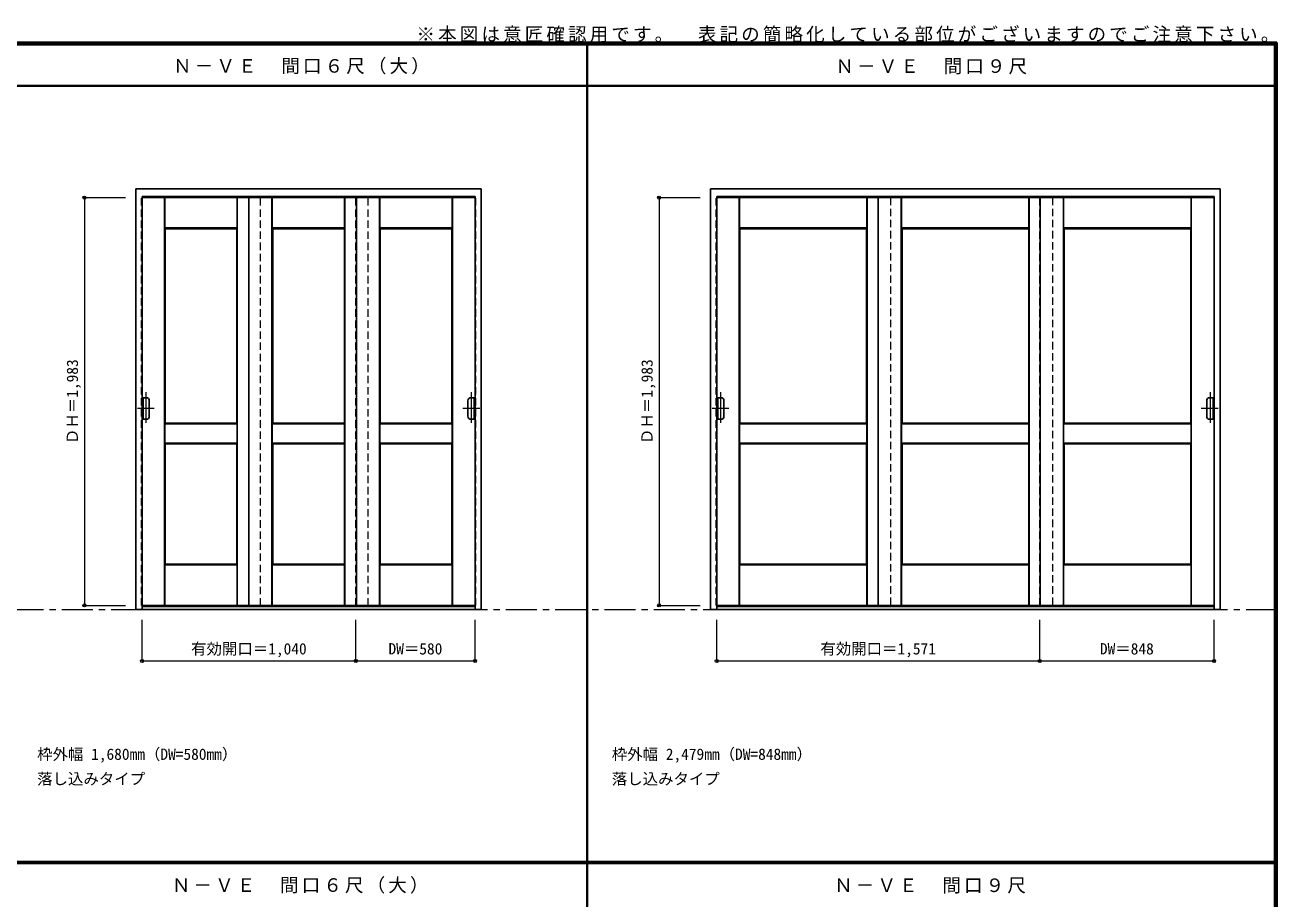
# Model space of a CAD drawing. Units: millimetres, scale not verified. Extents: x -6000 to 5700, y -4307 to 4260.
# Drawn here: x -389 to 5700, y 10 to 4260 of the extents above; entities that cross this region are included whole.
import ezdxf
from ezdxf.enums import TextEntityAlignment as Align

# ---------------------------------------------------------------- set-up
doc = ezdxf.new("R2010")
doc.units = ezdxf.units.MM
doc.header["$LTSCALE"] = 30
doc.header["$PDMODE"] = 32
doc.header["$PDSIZE"] = 15
doc.linetypes.add('CHAIN1', pattern=[8, 5, -1, 1, -1])
doc.linetypes.add('DASHED1', pattern=[1.8, 1.2, -0.6])
for name, color, linetype, lineweight in [('0-1_通り芯', 4, 'CHAIN1', 9), ('0-2_扉', 4, 'DASHED1', 9), ('0-3_仕上げ', 7, 'Continuous', 18), ('0-4_枠', 3, 'Continuous', 25), ('0-6_引手', 3, 'Continuous', 25), ('0-B_寸法', 7, 'Continuous', 9), ('F-1_枠', 6, 'Continuous', 40)]:
    doc.layers.add(name, color=color, linetype=linetype, lineweight=lineweight)
doc.layers.add('0-A_文字', color=7, linetype='Continuous')
doc.styles.add('ＭＳ ゴシック', font='')
doc.styles.get('ＭＳ ゴシック').set_extended_font_data('MS Gothic')

msp = doc.modelspace()

# ---------------------------------------------------------------- linework, layer by layer
at = {"layer": '0-1_通り芯'}
for p, q in [((198.75, 2475.5), (198.75, 2315.5)), ((1781.25, 2475.5), (1781.25, 2315.5)), ((2993.75, 2475.5), (2993.75, 2315.5)), ((5375.25, 2475.5), (5375.25, 2315.5)), ((239.75, 2395.5), (157.75, 2395.5)), ((1822.25, 2395.5), (1740.25, 2395.5)), ((3034.75, 2395.5), (2952.75, 2395.5)), ((5413.25, 2395.5), (5331.25, 2395.5))]:
    msp.add_line(p, q, dxfattribs=at)
at = {"layer": '0-1_通り芯', "color": 7, "lineweight": 18}
msp.add_line((-5490, 1418), (5690, 1418), dxfattribs=at)
at = {"layer": '0-2_扉'}
for p, q in [((177, 3421), (180, 3421)), ((177, 1438), (177, 3421)), ((757, 1438), (757, 3421)), ((1220, 1438), (1220, 3421)), ((1280, 1438), (1280, 3421)), ((1803, 3421), (1800, 3421)), ((1803, 1438), (1803, 3421)), ((3820, 3421), (3820, 1438)), ((4546, 1438), (4546, 3421)), ((4608.5, 3421), (4608.5, 1438)), ((177, 1438), (180, 1438)), ((1803, 1438), (1800, 1438)), ((2972, 1438), (2975, 1438)), ((5397, 1438), (5394, 1438))]:
    msp.add_line(p, q, dxfattribs=at)
at = {"layer": '0-2_扉', "color": 3, "linetype": 'Continuous', "lineweight": 25}
for p, q in [((180, 3421), (1800, 3421)), ((700, 1438), (700, 3421)), ((1223, 3421), (1223, 1438)), ((2975, 3421), (5394, 3421)), ((3760.5, 3421), (3760.5, 1438)), ((4549, 3421), (4549, 1438)), ((180, 1438), (1800, 1438)), ((2975, 1438), (5394, 1438))]:
    msp.add_line(p, q, dxfattribs=at)
at = {"layer": '0-2_扉'}
for points in [[(2972, 1438), (2972, 3421), (2975, 3421)], [(5397, 1438), (5397, 3421), (5394, 3421)]]:
    msp.add_lwpolyline(points, dxfattribs=at)
at = {"layer": '0-3_仕上げ'}
for p, q in [((289, 1438), (289, 3421)), ((290.5, 3272.5), (290.5, 3421)), ((292, 3274), (292, 3421)), ((642, 3274), (642, 3421)), ((643.5, 3272.5), (643.5, 3421)), ((645, 1438), (645, 3421)), ((812, 1438), (812, 3421)), ((813.5, 3272.5), (813.5, 3421)), ((815, 3274), (815, 3421)), ((1165, 3274), (1165, 3421)), ((1166.5, 3272.5), (1166.5, 3421)), ((1168, 1438), (1168, 3421)), ((1335, 1438), (1335, 3421)), ((1336.5, 3272.5), (1336.5, 3421)), ((1338, 3274), (1338, 3421)), ((1688, 3274), (1688, 3421)), ((1689.5, 3272.5), (1689.5, 3421)), ((1691, 1438), (1691, 3421)), ((3084, 1438), (3084, 3421)), ((3085.5, 3272.5), (3085.5, 3421)), ((3087, 3274), (3087, 3421)), ((3705, 3274), (3705, 3421)), ((3706.5, 3272.5), (3706.5, 3421)), ((3708, 1438), (3708, 3421)), ((3872.5, 1438), (3872.5, 3421)), ((3874, 3272.5), (3874, 3421)), ((3875.5, 3274), (3875.5, 3421)), ((4493.5, 3274), (4493.5, 3421)), ((4495, 3272.5), (4495, 3421)), ((4496.5, 1438), (4496.5, 3421)), ((4661, 1438), (4661, 3421)), ((4662.5, 3272.5), (4662.5, 3421)), ((4664, 3274), (4664, 3421)), ((5282, 3274), (5282, 3421)), ((5283.5, 3272.5), (5283.5, 3421)), ((5285, 1438), (5285, 3421)), ((292, 3274), (290.5, 3272.5)), ((293, 3270), (290.5, 3272.5)), ((642, 3274), (292, 3274)), ((643.5, 3272.5), (641, 3270)), ((642, 3274), (643.5, 3272.5)), ((815, 3274), (813.5, 3272.5)), ((816, 3270), (813.5, 3272.5)), ((1165, 3274), (815, 3274)), ((1166.5, 3272.5), (1164, 3270)), ((1165, 3274), (1166.5, 3272.5)), ((1338, 3274), (1336.5, 3272.5)), ((1339, 3270), (1336.5, 3272.5)), ((1688, 3274), (1338, 3274)), ((1689.5, 3272.5), (1687, 3270)), ((1688, 3274), (1689.5, 3272.5)), ((3087, 3274), (3085.5, 3272.5)), ((3088, 3270), (3085.5, 3272.5)), ((3705, 3274), (3087, 3274)), ((3706.5, 3272.5), (3704, 3270)), ((3705, 3274), (3706.5, 3272.5)), ((3875.5, 3274), (3874, 3272.5)), ((3876.5, 3270), (3874, 3272.5)), ((4493.5, 3274), (3875.5, 3274)), ((4495, 3272.5), (4492.5, 3270)), ((4493.5, 3274), (4495, 3272.5)), ((4664, 3274), (4662.5, 3272.5)), ((4665, 3270), (4662.5, 3272.5)), ((5282, 3274), (4664, 3274)), ((5283.5, 3272.5), (5281, 3270)), ((5282, 3274), (5283.5, 3272.5)), ((290.5, 2321.5), (293, 2324)), ((292, 2320), (290.5, 2321.5)), ((292, 2228), (292, 2320)), ((642, 2320), (292, 2320)), ((641, 2324), (643.5, 2321.5)), ((642, 2320), (643.5, 2321.5)), ((642, 2228), (642, 2320)), ((643.5, 2226.5), (643.5, 2321.5)), ((813.5, 2321.5), (816, 2324)), ((815, 2320), (813.5, 2321.5)), ((815, 2228), (815, 2320)), ((1165, 2320), (815, 2320)), ((1164, 2324), (1166.5, 2321.5)), ((1165, 2320), (1166.5, 2321.5)), ((1165, 2228), (1165, 2320)), ((1166.5, 2226.5), (1166.5, 2321.5)), ((1336.5, 2321.5), (1339, 2324)), ((1338, 2320), (1336.5, 2321.5)), ((1338, 2228), (1338, 2320)), ((1688, 2320), (1338, 2320)), ((1687, 2324), (1689.5, 2321.5)), ((1688, 2320), (1689.5, 2321.5)), ((1688, 2228), (1688, 2320)), ((1689.5, 2226.5), (1689.5, 2321.5)), ((3085.5, 2321.5), (3088, 2324)), ((3087, 2320), (3085.5, 2321.5)), ((3087, 2228), (3087, 2320)), ((3705, 2320), (3087, 2320)), ((3704, 2324), (3706.5, 2321.5)), ((3705, 2320), (3706.5, 2321.5)), ((3705, 2228), (3705, 2320)), ((3706.5, 2226.5), (3706.5, 2321.5)), ((3874, 2321.5), (3876.5, 2324)), ((3875.5, 2320), (3874, 2321.5)), ((3875.5, 2228), (3875.5, 2320)), ((4493.5, 2320), (3875.5, 2320)), ((4492.5, 2324), (4495, 2321.5)), ((4493.5, 2320), (4495, 2321.5)), ((4493.5, 2228), (4493.5, 2320)), ((4495, 2226.5), (4495, 2321.5)), ((4662.5, 2321.5), (4665, 2324)), ((4664, 2320), (4662.5, 2321.5)), ((4664, 2228), (4664, 2320)), ((5282, 2320), (4664, 2320)), ((5281, 2324), (5283.5, 2321.5)), ((5282, 2320), (5283.5, 2321.5)), ((5282, 2228), (5282, 2320)), ((5283.5, 2226.5), (5283.5, 2321.5)), ((292, 2228), (290.5, 2226.5)), ((292, 2228), (642, 2228)), ((643.5, 2226.5), (641, 2224)), ((642, 2228), (643.5, 2226.5)), ((815, 2228), (813.5, 2226.5)), ((815, 2228), (1165, 2228)), ((1166.5, 2226.5), (1164, 2224)), ((1165, 2228), (1166.5, 2226.5)), ((1338, 2228), (1336.5, 2226.5)), ((1338, 2228), (1688, 2228)), ((1689.5, 2226.5), (1687, 2224)), ((1688, 2228), (1689.5, 2226.5)), ((3087, 2228), (3085.5, 2226.5)), ((3087, 2228), (3705, 2228)), ((3706.5, 2226.5), (3704, 2224)), ((3705, 2228), (3706.5, 2226.5)), ((3875.5, 2228), (3874, 2226.5)), ((3875.5, 2228), (4493.5, 2228)), ((4495, 2226.5), (4492.5, 2224)), ((4493.5, 2228), (4495, 2226.5)), ((4664, 2228), (4662.5, 2226.5)), ((4664, 2228), (5282, 2228)), ((5283.5, 2226.5), (5281, 2224)), ((5282, 2228), (5283.5, 2226.5)), ((292, 1634), (290.5, 1635.5)), ((292, 1438), (292, 1634)), ((642, 1634), (292, 1634)), ((641, 1638), (643.5, 1635.5)), ((642, 1634), (643.5, 1635.5)), ((642, 1438), (642, 1634)), ((643.5, 1438), (643.5, 1635.5)), ((815, 1634), (813.5, 1635.5)), ((815, 1438), (815, 1634)), ((1165, 1634), (815, 1634)), ((1164, 1638), (1166.5, 1635.5)), ((1165, 1634), (1166.5, 1635.5)), ((1165, 1438), (1165, 1634)), ((1166.5, 1438), (1166.5, 1635.5)), ((1338, 1634), (1336.5, 1635.5)), ((1338, 1438), (1338, 1634)), ((1688, 1634), (1338, 1634)), ((1687, 1638), (1689.5, 1635.5)), ((1688, 1634), (1689.5, 1635.5)), ((1688, 1438), (1688, 1634)), ((1689.5, 1438), (1689.5, 1635.5)), ((3087, 1634), (3085.5, 1635.5)), ((3087, 1438), (3087, 1634)), ((3704, 1638), (3706.5, 1635.5)), ((3705, 1634), (3706.5, 1635.5)), ((3706.5, 1438), (3706.5, 1635.5)), ((3875.5, 1634), (3874, 1635.5)), ((3875.5, 1438), (3875.5, 1634)), ((4492.5, 1638), (4495, 1635.5)), ((4493.5, 1634), (4495, 1635.5)), ((4495, 1438), (4495, 1635.5)), ((4664, 1634), (4662.5, 1635.5)), ((4664, 1438), (4664, 1634)), ((5281, 1638), (5283.5, 1635.5)), ((5282, 1634), (5283.5, 1635.5)), ((5283.5, 1438), (5283.5, 1635.5))]:
    msp.add_line(p, q, dxfattribs=at)
at = {"layer": '0-3_仕上げ', "color": 3, "lineweight": 25}
for p, q in [((641, 3270), (293, 3270)), ((293, 2324), (293, 3270)), ((641, 2324), (641, 3270)), ((1164, 3270), (816, 3270)), ((816, 2324), (816, 3270)), ((1164, 2324), (1164, 3270)), ((1687, 3270), (1339, 3270)), ((1339, 2324), (1339, 3270)), ((1687, 2324), (1687, 3270)), ((3704, 3270), (3088, 3270)), ((3088, 2324), (3088, 3270)), ((3704, 2324), (3704, 3270)), ((4492.5, 3270), (3876.5, 3270)), ((3876.5, 2324), (3876.5, 3270)), ((4492.5, 2324), (4492.5, 3270)), ((5281, 3270), (4665, 3270)), ((4665, 2324), (4665, 3270)), ((5281, 2324), (5281, 3270)), ((641, 2324), (293, 2324)), ((1164, 2324), (816, 2324)), ((1687, 2324), (1339, 2324)), ((3704, 2324), (3088, 2324)), ((4492.5, 2324), (3876.5, 2324)), ((5281, 2324), (4665, 2324)), ((293, 2224), (293, 1638)), ((293, 2224), (641, 2224)), ((641, 2224), (641, 1638)), ((816, 2224), (816, 1638)), ((816, 2224), (1164, 2224)), ((1164, 2224), (1164, 1638)), ((1339, 2224), (1339, 1638)), ((1339, 2224), (1687, 2224)), ((1687, 2224), (1687, 1638)), ((3088, 2224), (3088, 1638)), ((3088, 2224), (3704, 2224)), ((3704, 2224), (3704, 1638)), ((3876.5, 2224), (3876.5, 1638)), ((3876.5, 2224), (4492.5, 2224)), ((4492.5, 2224), (4492.5, 1638)), ((4665, 2224), (4665, 1638)), ((4665, 2224), (5281, 2224)), ((5281, 2224), (5281, 1638)), ((641, 1638), (293, 1638)), ((1164, 1638), (816, 1638)), ((1687, 1638), (1339, 1638)), ((3704, 1638), (3088, 1638)), ((4492.5, 1638), (3876.5, 1638)), ((5281, 1638), (4665, 1638))]:
    msp.add_line(p, q, dxfattribs=at)
at = {"layer": '0-3_仕上げ'}
for points in [[(293, 2224), (290.5, 2226.5), (290.5, 2321.5)], [(816, 2224), (813.5, 2226.5), (813.5, 2321.5)], [(1339, 2224), (1336.5, 2226.5), (1336.5, 2321.5)], [(3088, 2224), (3085.5, 2226.5), (3085.5, 2321.5)], [(3876.5, 2224), (3874, 2226.5), (3874, 2321.5)], [(4665, 2224), (4662.5, 2226.5), (4662.5, 2321.5)], [(290.5, 1438), (290.5, 1635.5), (293, 1638)], [(813.5, 1438), (813.5, 1635.5), (816, 1638)], [(1336.5, 1438), (1336.5, 1635.5), (1339, 1638)], [(3085.5, 1438), (3085.5, 1635.5), (3088, 1638)], [(3705, 1438), (3705, 1634), (3087, 1634)], [(3874, 1438), (3874, 1635.5), (3876.5, 1638)], [(4493.5, 1438), (4493.5, 1634), (3875.5, 1634)], [(4662.5, 1438), (4662.5, 1635.5), (4665, 1638)], [(5282, 1438), (5282, 1634), (4664, 1634)]]:
    msp.add_lwpolyline(points, dxfattribs=at)
at = {"layer": '0-4_枠'}
for p, q in [((150, 1418), (150, 3463)), ((150, 3463), (1830, 3463)), ((180, 1418), (180, 3427)), ((180, 3427), (1800, 3427)), ((1800, 1418), (1800, 3427)), ((1830, 1418), (1830, 3463)), ((2945, 1418), (2945, 3463)), ((2945, 3463), (5424, 3463)), ((2975, 1418), (2975, 3427)), ((2975, 3427), (5394, 3427)), ((5394, 1418), (5394, 3427)), ((5424, 1418), (5424, 3463)), ((1830, 1418), (150, 1418)), ((1800, 1433), (180, 1433)), ((5424, 1418), (2945, 1418)), ((5394, 1433), (2975, 1433))]:
    msp.add_line(p, q, dxfattribs=at)
at = {"layer": '0-6_引手', "color": 4, "linetype": 'DASHED1', "lineweight": 9}
for p, q in [((180, 2448), (177, 2448)), ((1800, 2448), (1803, 2448)), ((2975, 2448), (2972, 2448)), ((5394, 2448), (5397, 2448)), ((180, 2343), (177, 2343)), ((1800, 2343), (1803, 2343)), ((2975, 2343), (2972, 2343)), ((5394, 2343), (5397, 2343))]:
    msp.add_line(p, q, dxfattribs=at)
at = {"layer": '0-6_引手'}
for p, q in [((200.5, 2448), (180, 2448)), ((185, 2343), (185, 2448)), ((1779.5, 2448), (1800, 2448)), ((1795, 2343), (1795, 2448)), ((2995.5, 2448), (2975, 2448)), ((2980, 2343), (2980, 2448)), ((5373.5, 2448), (5394, 2448)), ((5389, 2343), (5389, 2448)), ((215.5, 2358), (215.5, 2433)), ((1764.5, 2358), (1764.5, 2433)), ((3010.5, 2358), (3010.5, 2433)), ((5358.5, 2358), (5358.5, 2433)), ((200.5, 2343), (180, 2343)), ((1779.5, 2343), (1800, 2343)), ((2995.5, 2343), (2975, 2343)), ((5373.5, 2343), (5394, 2343))]:
    msp.add_line(p, q, dxfattribs=at)
for centre, start, end in [((200.5, 2433), 0, 90), ((1779.5, 2433), 90, 180), ((2995.5, 2433), 0, 90), ((5373.5, 2433), 90, 180), ((200.5, 2358), 270, 0), ((1779.5, 2358), 180, 270), ((2995.5, 2358), 270, 0), ((5373.5, 2358), 180, 270)]:
    msp.add_arc(centre, 15, start, end, dxfattribs=at)
at = {"layer": '0-B_寸法', "color": 4}
for p, q in [((-100, 3421), (-100, 1438)), ((-100, 3421), (100, 3421)), ((2695, 3421), (2695, 1438)), ((2695, 3421), (2895, 3421)), ((-100, 1438), (100, 1438)), ((2695, 1438), (2895, 1438)), ((180, 1168), (180, 1368)), ((1220, 1168), (1220, 1368)), ((1800, 1168), (1800, 1368)), ((2975, 1168), (2975, 1368)), ((4546, 1168), (4546, 1368)), ((5394, 1168), (5394, 1368)), ((180, 1168), (1800, 1168)), ((2975, 1168), (5394, 1168))]:
    msp.add_line(p, q, dxfattribs=at)
at = {"layer": '0-B_寸法'}
for p in [(-100, 3421), (2695, 3421), (-100, 1438), (2695, 1438), (180, 1168), (1220, 1168), (1800, 1168), (2975, 1168), (4546, 1168), (5394, 1168)]:
    msp.add_point(p, dxfattribs=at)
at = {"layer": 'F-1_枠'}
for p, q in [((-6000, 4175), (5700, 4175)), ((-6000, 4170), (5700, 4170)), ((-6000, 4165), (5700, 4165)), ((2345, 4175), (2345, -3790)), ((5690, 4175), (5690, -4205)), ((5695, 4175), (5695, -4205)), ((5700, 4175), (5700, -4205)), ((-6000, 3965), (5700, 3965)), ((-6000, 190.5), (5700, 190.5)), ((-6000, 187.5), (5700, 187.5)), ((-6000, 184.5), (5700, 184.5))]:
    msp.add_line(p, q, dxfattribs=at)

# ---------------------------------------------------------------- texts
at = {"layer": '0-A_文字', "style": 'ＭＳ ゴシック'}
for s, p in [('枠外幅 1,680mm（DW=580mm）', (-330, 670.5)), ('枠外幅 2,479mm（DW=848mm）', (2465, 670.5)), ('落し込みタイプ', (-330, 550.5)), ('落し込みタイプ', (2465, 550.5))]:
    msp.add_text(s, height=54.99, dxfattribs=at).set_placement(p, align=Align.BOTTOM_LEFT)
at = {"layer": '0-A_文字', "char_height": 65.98, "attachment_point": 7, "style": 'ＭＳ ゴシック'}
for s, insert in [('\\T1.17;※本図は意匠確認用です。\u3000表記の簡略化している部位がございますのでご注意下さい。', (1515, 4175)), ('\\T1.17;Ｎ－ＶＥ\u3000間口６尺（大）', (331.18, 4020)), ('\\T1.17;Ｎ－ＶＥ\u3000間口９尺', (3552.5, 4020)), ('\\T1.17;Ｎ－ＶＥ\u3000間口６尺（大）', (325, 36.47)), ('\\T1.17;Ｎ－ＶＥ\u3000間口９尺', (3546.32, 36.47))]:
    msp.add_mtext(s, dxfattribs=dict(at, insert=insert))
at = {"layer": '0-B_寸法', "style": 'ＭＳ ゴシック'}
for p in [(-115, 2222.75), (2680, 2222.75)]:
    msp.add_text('ＤＨ＝1,983', height=54.99, rotation=90, dxfattribs=at).set_placement(p, align=Align.BOTTOM_LEFT)
for s, p in [('有効開口＝1,040', (418.75, 1183)), ('DW＝580', (1378.75, 1183)), ('有効開口＝1,571', (3479.25, 1183)), ('DW＝848', (4838.75, 1183))]:
    msp.add_text(s, height=54.99, dxfattribs=at).set_placement(p, align=Align.BOTTOM_LEFT)

doc.saveas('drawing.dxf')
